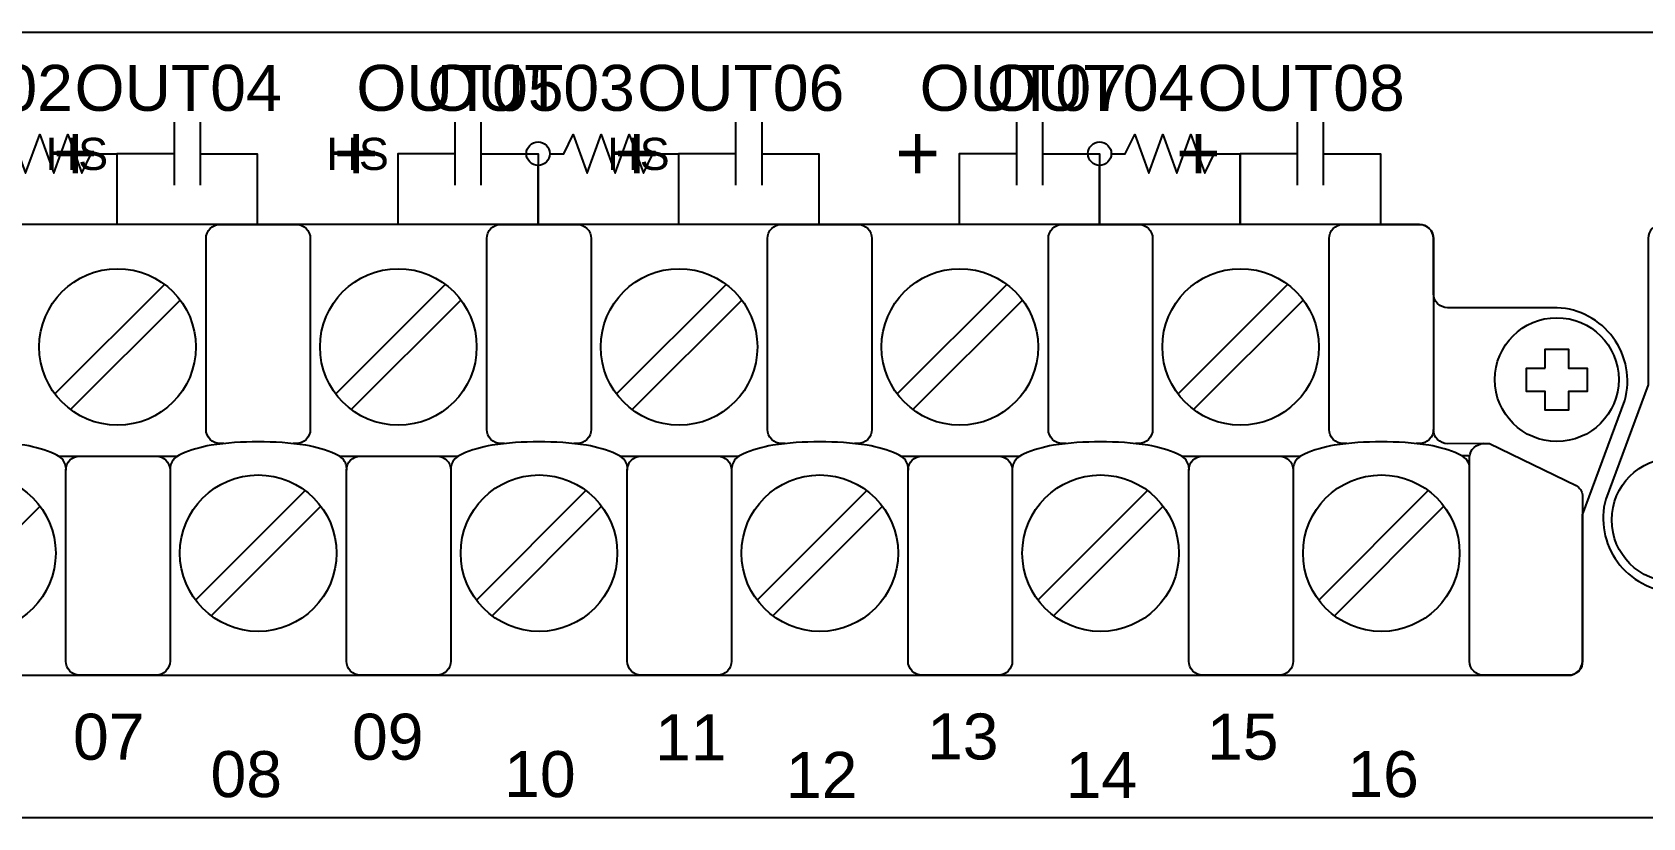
# Model space of a CAD drawing. Extents: x 1 to 47.7, y 0.3 to 34.2.
# Drawn here: x 29.492 to 32.934, y 10.856 to 12.536 of the extents above; entities that cross this region are included whole.
import ezdxf

# ---------------------------------------------------------------- set-up
doc = ezdxf.new("R2010")
doc.units = 0
doc.header["$MEASUREMENT"] = 0
for name, color, linetype in [('5_1__0__EMPTY', 7, 'CONTINUOUS'), ('5_2__2___8__OPTOISO_IND_LS', 7, 'CONTINUOUS'), ('5_3__7___8__OPTOISO_IND_LS', 7, 'CONTINUOUS'), ('5_4__4___24__OPTOISO_LS_IN', 7, 'CONTINUOUS'), ('5_5__D___24__OPTOISO_LS_IN', 7, 'CONTINUOUS'), ('5_6__8___8__OPTOISO_IND_LS', 7, 'CONTINUOUS'), ('6_0______DWG_', 7, 'CONTINUOUS')]:
    doc.layers.add(name, color=color, linetype=linetype)
doc.styles.add('ARIAL', font='arial.ttf')

msp = doc.modelspace()

# ---------------------------------------------------------------- linework, layer by layer
at = {"layer": '5_1__0__EMPTY'}
for points in [[(32.4565, 12.1253), (27.4754, 12.1254, 0.414215), (27.4454, 12.0954), (27.4455, 11.7825), (27.3546, 11.5377, 0.47859), (27.4996, 11.3392), (27.733, 11.3392, -0.414214), (27.763, 11.3092), (27.763, 11.1912, 0.414213), (27.793, 11.1612), (32.7748, 11.1611, 0.414214), (32.8048, 11.1911), (32.8048, 11.5042), (32.8957, 11.7489, 0.480048), (32.7507, 11.9471), (32.5165, 11.9471, -0.414214), (32.4865, 11.9771), (32.4865, 12.0953, 0.414212), (32.4565, 12.1253), (32.4565, 12.1253)], [(37.9565, 12.1253), (32.9754, 12.1254, 0.414215), (32.9454, 12.0954), (32.9455, 11.7825), (32.8546, 11.5377, 0.47859), (32.9996, 11.3392), (33.233, 11.3392, -0.414214), (33.263, 11.3092), (33.263, 11.1912, 0.414213), (33.293, 11.1612), (38.2748, 11.1611, 0.414214), (38.3048, 11.1911), (38.3048, 11.5042), (38.3957, 11.7489, 0.480048), (38.2507, 11.9471), (38.0165, 11.9471, -0.414214), (37.9865, 11.9771), (37.9865, 12.0953, 0.414212), (37.9565, 12.1253), (37.9565, 12.1253)]]:
    msp.add_lwpolyline(points, format="xyb", dxfattribs=at)
msp.add_lwpolyline([(32.7253, 11.8182), (32.7253, 11.8585), (32.7752, 11.8585), (32.7752, 11.8182), (32.8153, 11.8182), (32.8153, 11.7683), (32.7752, 11.7683), (32.7752, 11.7283), (32.7253, 11.7283), (32.7253, 11.7683), (32.6851, 11.7683), (32.6851, 11.8182)], close=True, dxfattribs=at)
for centre in [(32.7502, 11.7934), (33, 11.4933)]:
    msp.add_circle(centre, 0.1324, dxfattribs=at)
at = {"layer": '5_2__2___8__OPTOISO_IND_LS'}
for points in [[(29.7953, 12.344), (29.7953, 12.209)], [(29.851, 12.344), (29.851, 12.209)], [(30.3953, 12.344), (30.3953, 12.209)], [(30.451, 12.344), (30.451, 12.209)], [(30.9953, 12.344), (30.9953, 12.209)], [(31.051, 12.344), (31.051, 12.209)], [(31.5953, 12.344), (31.5953, 12.209)], [(31.651, 12.344), (31.651, 12.209)], [(32.1953, 12.344), (32.1953, 12.209)], [(32.251, 12.344), (32.251, 12.209)], [(29.7953, 12.2765), (29.6732, 12.2765), (29.6732, 12.1253)], [(29.851, 12.2765), (29.9732, 12.2765), (29.9732, 12.1253)], [(30.3953, 12.2765), (30.2732, 12.2765), (30.2732, 12.1253)], [(30.451, 12.2765), (30.5732, 12.2765), (30.5732, 12.1253)], [(30.9953, 12.2765), (30.8732, 12.2765), (30.8732, 12.1253)], [(31.051, 12.2765), (31.1732, 12.2765), (31.1732, 12.1253)], [(31.5953, 12.2765), (31.4732, 12.2765), (31.4732, 12.1253)], [(31.651, 12.2765), (31.7732, 12.2765), (31.7732, 12.1253)], [(32.1953, 12.2765), (32.0732, 12.2765), (32.0732, 12.1253)], [(32.251, 12.2765), (32.3732, 12.2765), (32.3732, 12.1253)], [(29.7749, 11.997), (29.5407, 11.7628)], [(30.3749, 11.997), (30.1407, 11.7628)], [(30.9749, 11.997), (30.7407, 11.7628)], [(31.5749, 11.997), (31.3407, 11.7628)], [(32.1749, 11.997), (31.9407, 11.7628)], [(29.8083, 11.9635), (29.5741, 11.7294)], [(30.4083, 11.9635), (30.1741, 11.7294)], [(31.0083, 11.9635), (30.7741, 11.7294)], [(31.6083, 11.9635), (31.3741, 11.7294)], [(32.2083, 11.9635), (31.9741, 11.7294)], [(29.548, 11.6299), (29.8031, 11.6299)], [(30.148, 11.6299), (30.4031, 11.6299)], [(30.748, 11.6299), (31.0031, 11.6299)], [(31.348, 11.6299), (31.6031, 11.6299)], [(31.948, 11.6299), (32.2031, 11.6299)], [(32.5641, 11.6306), (32.547, 11.6306)], [(30.0755, 11.556), (29.8414, 11.3218)], [(30.6755, 11.556), (30.4414, 11.3218)], [(31.2755, 11.556), (31.0414, 11.3218)], [(31.8755, 11.556), (31.6414, 11.3218)], [(32.4755, 11.556), (32.2414, 11.3218)], [(29.5089, 11.5225), (29.2748, 11.2884)], [(30.1089, 11.5225), (29.8748, 11.2884)], [(30.7089, 11.5225), (30.4748, 11.2884)], [(31.309, 11.5225), (31.0748, 11.2884)], [(31.909, 11.5225), (31.6748, 11.2884)], [(32.509, 11.5225), (32.2748, 11.2884)]]:
    msp.add_lwpolyline(points, dxfattribs=at)
for points in [[(27.763, 11.1912, 0.414213), (27.793, 11.1612), (32.7748, 11.1611, 0.414214), (32.8048, 11.1911), (32.8048, 11.5042), (32.8957, 11.7489, 0.480048), (32.7507, 11.9471), (32.5165, 11.9471, -0.414214), (32.4865, 11.9771), (32.4865, 12.0953, 0.414212), (32.4565, 12.1253), (32.4565, 12.1253), (27.4754, 12.1254, 0.414215), (27.4454, 12.0954), (27.4455, 11.7825), (27.3546, 11.5377, 0.47859), (27.4996, 11.3392), (27.733, 11.3392, -0.414214), (27.763, 11.3092)], [(29.9015, 11.6566), (29.8936, 11.6566, -0.414214), (29.8636, 11.6866), (29.8636, 12.0953, -0.414214), (29.8936, 12.1253), (30.0564, 12.1253, -0.414214), (30.0864, 12.0953), (30.0864, 11.6866, -0.414214), (30.0564, 11.6566), (30.0496, 11.6566)], [(30.5015, 11.6566), (30.4936, 11.6566, -0.414214), (30.4636, 11.6866), (30.4636, 12.0953, -0.414214), (30.4936, 12.1253), (30.6565, 12.1253, -0.414214), (30.6865, 12.0953), (30.6865, 11.6866, -0.414214), (30.6565, 11.6566), (30.6496, 11.6566)], [(31.1015, 11.6566), (31.0936, 11.6566, -0.414214), (31.0636, 11.6866), (31.0636, 12.0953, -0.414214), (31.0936, 12.1253), (31.2565, 12.1253, -0.414214), (31.2865, 12.0953), (31.2865, 11.6866, -0.414214), (31.2565, 11.6566), (31.2496, 11.6566)], [(31.7015, 11.6566), (31.6936, 11.6566, -0.414214), (31.6636, 11.6866), (31.6636, 12.0953, -0.414214), (31.6936, 12.1253), (31.8565, 12.1253, -0.414214), (31.8865, 12.0953), (31.8865, 11.6866, -0.414214), (31.8565, 11.6566), (31.8496, 11.6566)], [(32.3015, 11.6566), (32.2936, 11.6566, -0.414214), (32.2636, 11.6866), (32.2636, 12.0953, -0.414214), (32.2936, 12.1253), (32.4565, 12.1253, -0.414214), (32.4865, 12.0953), (32.4865, 11.6866, -0.414214), (32.4565, 11.6566), (32.4497, 11.6566)], [(33.263, 11.1912, 0.414213), (33.293, 11.1612), (38.2748, 11.1611, 0.414214), (38.3048, 11.1911), (38.3048, 11.5042), (38.3957, 11.7489, 0.480048), (38.2507, 11.9471), (38.0165, 11.9471, -0.414214), (37.9865, 11.9771), (37.9865, 12.0953, 0.414212), (37.9565, 12.1253), (37.9565, 12.1253), (32.9754, 12.1254, 0.414215), (32.9454, 12.0954), (32.9455, 11.7825), (32.8546, 11.5377, 0.47859), (32.9996, 11.3392), (33.233, 11.3392, -0.414214), (33.263, 11.3092)], [(32.5938, 11.6565), (32.5165, 11.6564, -0.414214), (32.4865, 11.6864)], [(29.5645, 11.5999, 0.191033), (29.556, 11.6238, 0.081668), (29.5404, 11.634, 0.0591), (29.4767, 11.6533, 0.034646), (29.3751, 11.6604, 0.03436), (29.2745, 11.6533, 0.0591), (29.2107, 11.634, 0.081668), (29.1951, 11.6238, 0.191033), (29.1866, 11.5999)], [(30.1645, 11.5999, 0.191033), (30.156, 11.6238, 0.081668), (30.1404, 11.634, 0.0591), (30.0767, 11.6533, 0.034646), (29.9751, 11.6604, 0.03436), (29.8745, 11.6533, 0.0591), (29.8107, 11.634, 0.081668), (29.7951, 11.6238, 0.191033), (29.7866, 11.5999)], [(30.7645, 11.5999, 0.191033), (30.756, 11.6238, 0.081668), (30.7404, 11.634, 0.0591), (30.6767, 11.6533, 0.034646), (30.5752, 11.6604, 0.03436), (30.4745, 11.6533, 0.0591), (30.4107, 11.634, 0.081668), (30.3951, 11.6238, 0.191033), (30.3866, 11.5999)], [(31.3645, 11.5999, 0.191033), (31.356, 11.6238, 0.081668), (31.3404, 11.634, 0.0591), (31.2767, 11.6533, 0.034646), (31.1752, 11.6604, 0.03436), (31.0745, 11.6533, 0.0591), (31.0108, 11.634, 0.081668), (30.9951, 11.6238, 0.191033), (30.9866, 11.5999)], [(31.9645, 11.5999, 0.191033), (31.956, 11.6238, 0.081668), (31.9404, 11.634, 0.0591), (31.8767, 11.6533, 0.034646), (31.7752, 11.6604, 0.03436), (31.6745, 11.6533, 0.0591), (31.6108, 11.634, 0.081668), (31.5951, 11.6238, 0.191033), (31.5866, 11.5999)], [(32.5638, 11.6084, 0.127742), (32.556, 11.6238, 0.081668), (32.5404, 11.634, 0.0591), (32.4767, 11.6533, 0.034646), (32.3752, 11.6604, 0.03436), (32.2745, 11.6533, 0.0591), (32.2108, 11.634, 0.081668), (32.1951, 11.6238, 0.191033), (32.1866, 11.5999)], [(29.7566, 11.6299, -0.414214), (29.7866, 11.5999), (29.7866, 11.1912, -0.414214), (29.7566, 11.1612), (29.5938, 11.1612, -0.414214), (29.5638, 11.1912), (29.5638, 11.5999, -0.414214), (29.5938, 11.6299)], [(30.3566, 11.6299, -0.414214), (30.3866, 11.5999), (30.3866, 11.1912, -0.414214), (30.3566, 11.1612), (30.1938, 11.1612, -0.414214), (30.1638, 11.1912), (30.1638, 11.5999, -0.414214), (30.1938, 11.6299)], [(30.9566, 11.6299, -0.414214), (30.9866, 11.5999), (30.9866, 11.1912, -0.414214), (30.9566, 11.1612), (30.7938, 11.1612, -0.414214), (30.7638, 11.1912), (30.7638, 11.5999, -0.414214), (30.7938, 11.6299)], [(31.5566, 11.6299, -0.414214), (31.5866, 11.5999), (31.5866, 11.1912, -0.414214), (31.5566, 11.1612), (31.3938, 11.1612, -0.414214), (31.3638, 11.1912), (31.3638, 11.5999, -0.414214), (31.3938, 11.6299)], [(32.1566, 11.6299, -0.414214), (32.1866, 11.5999), (32.1866, 11.1912, -0.414214), (32.1566, 11.1612), (31.9938, 11.1612, -0.414214), (31.9638, 11.1912), (31.9638, 11.5999, -0.414214), (31.9938, 11.6299)]]:
    msp.add_lwpolyline(points, format="xyb", dxfattribs=at)
msp.add_lwpolyline([(32.7253, 11.8182), (32.7253, 11.8585), (32.7752, 11.8585), (32.7752, 11.8182), (32.8153, 11.8182), (32.8153, 11.7683), (32.7752, 11.7683), (32.7752, 11.7283), (32.7253, 11.7283), (32.7253, 11.7683), (32.6851, 11.7683), (32.6851, 11.8182)], close=True, dxfattribs=at)
msp.add_lwpolyline([(32.7781, 11.1613), (32.5938, 11.1611, -0.414214), (32.5638, 11.1911), (32.5638, 11.6282, -0.390527), (32.5938, 11.6565), (32.606, 11.6565), (32.7919, 11.5668, -0.241514), (32.8048, 11.5468), (32.8048, 11.1911, -0.422157)], format="xyb", close=True, dxfattribs=at)
for centre, radius in [((29.6745, 11.8632), 0.1673), ((30.2745, 11.8632), 0.1673), ((30.8745, 11.8632), 0.1673), ((31.4745, 11.8632), 0.1673), ((32.0745, 11.8632), 0.1673), ((32.7502, 11.7934), 0.1324), ((33, 11.4933), 0.1324), ((29.3751, 11.4222), 0.1673), ((29.9751, 11.4222), 0.1673), ((30.5752, 11.4222), 0.1673), ((31.1752, 11.4222), 0.1673), ((31.7752, 11.4222), 0.1673), ((32.3752, 11.4222), 0.1673)]:
    msp.add_circle(centre, radius, dxfattribs=at)
at = {"layer": '5_3__7___8__OPTOISO_IND_LS'}
for points in [[(29.7953, 12.344), (29.7953, 12.209)], [(29.851, 12.344), (29.851, 12.209)], [(30.3953, 12.344), (30.3953, 12.209)], [(30.451, 12.344), (30.451, 12.209)], [(30.9953, 12.344), (30.9953, 12.209)], [(31.051, 12.344), (31.051, 12.209)], [(31.5953, 12.344), (31.5953, 12.209)], [(31.651, 12.344), (31.651, 12.209)], [(32.1953, 12.344), (32.1953, 12.209)], [(32.251, 12.344), (32.251, 12.209)], [(29.7953, 12.2765), (29.6732, 12.2765), (29.6732, 12.1253)], [(29.851, 12.2765), (29.9732, 12.2765), (29.9732, 12.1253)], [(30.3953, 12.2765), (30.2732, 12.2765), (30.2732, 12.1253)], [(30.451, 12.2765), (30.5732, 12.2765), (30.5732, 12.1253)], [(30.9953, 12.2765), (30.8732, 12.2765), (30.8732, 12.1253)], [(31.051, 12.2765), (31.1732, 12.2765), (31.1732, 12.1253)], [(31.5953, 12.2765), (31.4732, 12.2765), (31.4732, 12.1253)], [(31.651, 12.2765), (31.7732, 12.2765), (31.7732, 12.1253)], [(32.1953, 12.2765), (32.0732, 12.2765), (32.0732, 12.1253)], [(32.251, 12.2765), (32.3732, 12.2765), (32.3732, 12.1253)], [(29.7749, 11.997), (29.5407, 11.7628)], [(30.3749, 11.997), (30.1407, 11.7628)], [(30.9749, 11.997), (30.7407, 11.7628)], [(31.5749, 11.997), (31.3407, 11.7628)], [(32.1749, 11.997), (31.9407, 11.7628)], [(29.8083, 11.9635), (29.5741, 11.7294)], [(30.4083, 11.9635), (30.1741, 11.7294)], [(31.0083, 11.9635), (30.7741, 11.7294)], [(31.6083, 11.9635), (31.3741, 11.7294)], [(32.2083, 11.9635), (31.9741, 11.7294)], [(29.548, 11.6299), (29.8031, 11.6299)], [(30.148, 11.6299), (30.4031, 11.6299)], [(30.748, 11.6299), (31.0031, 11.6299)], [(31.348, 11.6299), (31.6031, 11.6299)], [(31.948, 11.6299), (32.2031, 11.6299)], [(32.5641, 11.6306), (32.547, 11.6306)], [(30.0755, 11.556), (29.8414, 11.3218)], [(30.6755, 11.556), (30.4414, 11.3218)], [(31.2755, 11.556), (31.0414, 11.3218)], [(31.8755, 11.556), (31.6414, 11.3218)], [(32.4755, 11.556), (32.2414, 11.3218)], [(29.5089, 11.5225), (29.2748, 11.2884)], [(30.1089, 11.5225), (29.8748, 11.2884)], [(30.7089, 11.5225), (30.4748, 11.2884)], [(31.309, 11.5225), (31.0748, 11.2884)], [(31.909, 11.5225), (31.6748, 11.2884)], [(32.509, 11.5225), (32.2748, 11.2884)]]:
    msp.add_lwpolyline(points, dxfattribs=at)
for points in [[(27.763, 11.1912, 0.414213), (27.793, 11.1612), (32.7748, 11.1611, 0.414214), (32.8048, 11.1911), (32.8048, 11.5042), (32.8957, 11.7489, 0.480048), (32.7507, 11.9471), (32.5165, 11.9471, -0.414214), (32.4865, 11.9771), (32.4865, 12.0953, 0.414212), (32.4565, 12.1253), (32.4565, 12.1253), (27.4754, 12.1254, 0.414215), (27.4454, 12.0954), (27.4455, 11.7825), (27.3546, 11.5377, 0.47859), (27.4996, 11.3392), (27.733, 11.3392, -0.414214), (27.763, 11.3092)], [(29.9015, 11.6566), (29.8936, 11.6566, -0.414214), (29.8636, 11.6866), (29.8636, 12.0953, -0.414214), (29.8936, 12.1253), (30.0564, 12.1253, -0.414214), (30.0864, 12.0953), (30.0864, 11.6866, -0.414214), (30.0564, 11.6566), (30.0496, 11.6566)], [(30.5015, 11.6566), (30.4936, 11.6566, -0.414214), (30.4636, 11.6866), (30.4636, 12.0953, -0.414214), (30.4936, 12.1253), (30.6565, 12.1253, -0.414214), (30.6865, 12.0953), (30.6865, 11.6866, -0.414214), (30.6565, 11.6566), (30.6496, 11.6566)], [(31.1015, 11.6566), (31.0936, 11.6566, -0.414214), (31.0636, 11.6866), (31.0636, 12.0953, -0.414214), (31.0936, 12.1253), (31.2565, 12.1253, -0.414214), (31.2865, 12.0953), (31.2865, 11.6866, -0.414214), (31.2565, 11.6566), (31.2496, 11.6566)], [(31.7015, 11.6566), (31.6936, 11.6566, -0.414214), (31.6636, 11.6866), (31.6636, 12.0953, -0.414214), (31.6936, 12.1253), (31.8565, 12.1253, -0.414214), (31.8865, 12.0953), (31.8865, 11.6866, -0.414214), (31.8565, 11.6566), (31.8496, 11.6566)], [(32.3015, 11.6566), (32.2936, 11.6566, -0.414214), (32.2636, 11.6866), (32.2636, 12.0953, -0.414214), (32.2936, 12.1253), (32.4565, 12.1253, -0.414214), (32.4865, 12.0953), (32.4865, 11.6866, -0.414214), (32.4565, 11.6566), (32.4497, 11.6566)], [(33.263, 11.1912, 0.414213), (33.293, 11.1612), (38.2748, 11.1611, 0.414214), (38.3048, 11.1911), (38.3048, 11.5042), (38.3957, 11.7489, 0.480048), (38.2507, 11.9471), (38.0165, 11.9471, -0.414214), (37.9865, 11.9771), (37.9865, 12.0953, 0.414212), (37.9565, 12.1253), (37.9565, 12.1253), (32.9754, 12.1254, 0.414215), (32.9454, 12.0954), (32.9455, 11.7825), (32.8546, 11.5377, 0.47859), (32.9996, 11.3392), (33.233, 11.3392, -0.414214), (33.263, 11.3092)], [(32.5938, 11.6565), (32.5165, 11.6564, -0.414214), (32.4865, 11.6864)], [(29.5645, 11.5999, 0.191033), (29.556, 11.6238, 0.081668), (29.5404, 11.634, 0.0591), (29.4767, 11.6533, 0.034646), (29.3751, 11.6604, 0.03436), (29.2745, 11.6533, 0.0591), (29.2107, 11.634, 0.081668), (29.1951, 11.6238, 0.191033), (29.1866, 11.5999)], [(30.1645, 11.5999, 0.191033), (30.156, 11.6238, 0.081668), (30.1404, 11.634, 0.0591), (30.0767, 11.6533, 0.034646), (29.9751, 11.6604, 0.03436), (29.8745, 11.6533, 0.0591), (29.8107, 11.634, 0.081668), (29.7951, 11.6238, 0.191033), (29.7866, 11.5999)], [(30.7645, 11.5999, 0.191033), (30.756, 11.6238, 0.081668), (30.7404, 11.634, 0.0591), (30.6767, 11.6533, 0.034646), (30.5752, 11.6604, 0.03436), (30.4745, 11.6533, 0.0591), (30.4107, 11.634, 0.081668), (30.3951, 11.6238, 0.191033), (30.3866, 11.5999)], [(31.3645, 11.5999, 0.191033), (31.356, 11.6238, 0.081668), (31.3404, 11.634, 0.0591), (31.2767, 11.6533, 0.034646), (31.1752, 11.6604, 0.03436), (31.0745, 11.6533, 0.0591), (31.0108, 11.634, 0.081668), (30.9951, 11.6238, 0.191033), (30.9866, 11.5999)], [(31.9645, 11.5999, 0.191033), (31.956, 11.6238, 0.081668), (31.9404, 11.634, 0.0591), (31.8767, 11.6533, 0.034646), (31.7752, 11.6604, 0.03436), (31.6745, 11.6533, 0.0591), (31.6108, 11.634, 0.081668), (31.5951, 11.6238, 0.191033), (31.5866, 11.5999)], [(32.5638, 11.6084, 0.127742), (32.556, 11.6238, 0.081668), (32.5404, 11.634, 0.0591), (32.4767, 11.6533, 0.034646), (32.3752, 11.6604, 0.03436), (32.2745, 11.6533, 0.0591), (32.2108, 11.634, 0.081668), (32.1951, 11.6238, 0.191033), (32.1866, 11.5999)], [(29.7566, 11.6299, -0.414214), (29.7866, 11.5999), (29.7866, 11.1912, -0.414214), (29.7566, 11.1612), (29.5938, 11.1612, -0.414214), (29.5638, 11.1912), (29.5638, 11.5999, -0.414214), (29.5938, 11.6299)], [(30.3566, 11.6299, -0.414214), (30.3866, 11.5999), (30.3866, 11.1912, -0.414214), (30.3566, 11.1612), (30.1938, 11.1612, -0.414214), (30.1638, 11.1912), (30.1638, 11.5999, -0.414214), (30.1938, 11.6299)], [(30.9566, 11.6299, -0.414214), (30.9866, 11.5999), (30.9866, 11.1912, -0.414214), (30.9566, 11.1612), (30.7938, 11.1612, -0.414214), (30.7638, 11.1912), (30.7638, 11.5999, -0.414214), (30.7938, 11.6299)], [(31.5566, 11.6299, -0.414214), (31.5866, 11.5999), (31.5866, 11.1912, -0.414214), (31.5566, 11.1612), (31.3938, 11.1612, -0.414214), (31.3638, 11.1912), (31.3638, 11.5999, -0.414214), (31.3938, 11.6299)], [(32.1566, 11.6299, -0.414214), (32.1866, 11.5999), (32.1866, 11.1912, -0.414214), (32.1566, 11.1612), (31.9938, 11.1612, -0.414214), (31.9638, 11.1912), (31.9638, 11.5999, -0.414214), (31.9938, 11.6299)]]:
    msp.add_lwpolyline(points, format="xyb", dxfattribs=at)
msp.add_lwpolyline([(32.7253, 11.8182), (32.7253, 11.8585), (32.7752, 11.8585), (32.7752, 11.8182), (32.8153, 11.8182), (32.8153, 11.7683), (32.7752, 11.7683), (32.7752, 11.7283), (32.7253, 11.7283), (32.7253, 11.7683), (32.6851, 11.7683), (32.6851, 11.8182)], close=True, dxfattribs=at)
msp.add_lwpolyline([(32.7781, 11.1613), (32.5938, 11.1611, -0.414214), (32.5638, 11.1911), (32.5638, 11.6282, -0.390527), (32.5938, 11.6565), (32.606, 11.6565), (32.7919, 11.5668, -0.241514), (32.8048, 11.5468), (32.8048, 11.1911, -0.422157)], format="xyb", close=True, dxfattribs=at)
for centre, radius in [((29.6745, 11.8632), 0.1673), ((30.2745, 11.8632), 0.1673), ((30.8745, 11.8632), 0.1673), ((31.4745, 11.8632), 0.1673), ((32.0745, 11.8632), 0.1673), ((32.7502, 11.7934), 0.1324), ((33, 11.4933), 0.1324), ((29.3751, 11.4222), 0.1673), ((29.9751, 11.4222), 0.1673), ((30.5752, 11.4222), 0.1673), ((31.1752, 11.4222), 0.1673), ((31.7752, 11.4222), 0.1673), ((32.3752, 11.4222), 0.1673)]:
    msp.add_circle(centre, radius, dxfattribs=at)
at = {"layer": '5_4__4___24__OPTOISO_LS_IN'}
for points in [[(29.7953, 12.344), (29.7953, 12.209)], [(29.851, 12.344), (29.851, 12.209)], [(30.3953, 12.344), (30.3953, 12.209)], [(30.451, 12.344), (30.451, 12.209)], [(30.9953, 12.344), (30.9953, 12.209)], [(31.051, 12.344), (31.051, 12.209)], [(31.5953, 12.344), (31.5953, 12.209)], [(31.651, 12.344), (31.651, 12.209)], [(32.1953, 12.344), (32.1953, 12.209)], [(32.251, 12.344), (32.251, 12.209)], [(29.7953, 12.2765), (29.6732, 12.2765), (29.6732, 12.1253)], [(29.851, 12.2765), (29.9732, 12.2765), (29.9732, 12.1253)], [(30.3953, 12.2765), (30.2732, 12.2765), (30.2732, 12.1253)], [(30.451, 12.2765), (30.5732, 12.2765), (30.5732, 12.1253)], [(30.9953, 12.2765), (30.8732, 12.2765), (30.8732, 12.1253)], [(31.051, 12.2765), (31.1732, 12.2765), (31.1732, 12.1253)], [(31.5953, 12.2765), (31.4732, 12.2765), (31.4732, 12.1253)], [(31.651, 12.2765), (31.7732, 12.2765), (31.7732, 12.1253)], [(32.1953, 12.2765), (32.0732, 12.2765), (32.0732, 12.1253)], [(32.251, 12.2765), (32.3732, 12.2765), (32.3732, 12.1253)], [(29.7749, 11.997), (29.5407, 11.7628)], [(30.3749, 11.997), (30.1407, 11.7628)], [(30.9749, 11.997), (30.7407, 11.7628)], [(31.5749, 11.997), (31.3407, 11.7628)], [(32.1749, 11.997), (31.9407, 11.7628)], [(29.8083, 11.9635), (29.5741, 11.7294)], [(30.4083, 11.9635), (30.1741, 11.7294)], [(31.0083, 11.9635), (30.7741, 11.7294)], [(31.6083, 11.9635), (31.3741, 11.7294)], [(32.2083, 11.9635), (31.9741, 11.7294)], [(29.548, 11.6299), (29.8031, 11.6299)], [(30.148, 11.6299), (30.4031, 11.6299)], [(30.748, 11.6299), (31.0031, 11.6299)], [(31.348, 11.6299), (31.6031, 11.6299)], [(31.948, 11.6299), (32.2031, 11.6299)], [(32.5641, 11.6306), (32.547, 11.6306)], [(30.0755, 11.556), (29.8414, 11.3218)], [(30.6755, 11.556), (30.4414, 11.3218)], [(31.2755, 11.556), (31.0414, 11.3218)], [(31.8755, 11.556), (31.6414, 11.3218)], [(32.4755, 11.556), (32.2414, 11.3218)], [(29.5089, 11.5225), (29.2748, 11.2884)], [(30.1089, 11.5225), (29.8748, 11.2884)], [(30.7089, 11.5225), (30.4748, 11.2884)], [(31.309, 11.5225), (31.0748, 11.2884)], [(31.909, 11.5225), (31.6748, 11.2884)], [(32.509, 11.5225), (32.2748, 11.2884)]]:
    msp.add_lwpolyline(points, dxfattribs=at)
for points in [[(27.763, 11.1912, 0.414213), (27.793, 11.1612), (32.7748, 11.1611, 0.414214), (32.8048, 11.1911), (32.8048, 11.5042), (32.8957, 11.7489, 0.480048), (32.7507, 11.9471), (32.5165, 11.9471, -0.414214), (32.4865, 11.9771), (32.4865, 12.0953, 0.414212), (32.4565, 12.1253), (32.4565, 12.1253), (27.4754, 12.1254, 0.414215), (27.4454, 12.0954), (27.4455, 11.7825), (27.3546, 11.5377, 0.47859), (27.4996, 11.3392), (27.733, 11.3392, -0.414214), (27.763, 11.3092)], [(29.9015, 11.6566), (29.8936, 11.6566, -0.414214), (29.8636, 11.6866), (29.8636, 12.0953, -0.414214), (29.8936, 12.1253), (30.0564, 12.1253, -0.414214), (30.0864, 12.0953), (30.0864, 11.6866, -0.414214), (30.0564, 11.6566), (30.0496, 11.6566)], [(30.5015, 11.6566), (30.4936, 11.6566, -0.414214), (30.4636, 11.6866), (30.4636, 12.0953, -0.414214), (30.4936, 12.1253), (30.6565, 12.1253, -0.414214), (30.6865, 12.0953), (30.6865, 11.6866, -0.414214), (30.6565, 11.6566), (30.6496, 11.6566)], [(31.1015, 11.6566), (31.0936, 11.6566, -0.414214), (31.0636, 11.6866), (31.0636, 12.0953, -0.414214), (31.0936, 12.1253), (31.2565, 12.1253, -0.414214), (31.2865, 12.0953), (31.2865, 11.6866, -0.414214), (31.2565, 11.6566), (31.2496, 11.6566)], [(31.7015, 11.6566), (31.6936, 11.6566, -0.414214), (31.6636, 11.6866), (31.6636, 12.0953, -0.414214), (31.6936, 12.1253), (31.8565, 12.1253, -0.414214), (31.8865, 12.0953), (31.8865, 11.6866, -0.414214), (31.8565, 11.6566), (31.8496, 11.6566)], [(32.3015, 11.6566), (32.2936, 11.6566, -0.414214), (32.2636, 11.6866), (32.2636, 12.0953, -0.414214), (32.2936, 12.1253), (32.4565, 12.1253, -0.414214), (32.4865, 12.0953), (32.4865, 11.6866, -0.414214), (32.4565, 11.6566), (32.4497, 11.6566)], [(33.263, 11.1912, 0.414213), (33.293, 11.1612), (38.2748, 11.1611, 0.414214), (38.3048, 11.1911), (38.3048, 11.5042), (38.3957, 11.7489, 0.480048), (38.2507, 11.9471), (38.0165, 11.9471, -0.414214), (37.9865, 11.9771), (37.9865, 12.0953, 0.414212), (37.9565, 12.1253), (37.9565, 12.1253), (32.9754, 12.1254, 0.414215), (32.9454, 12.0954), (32.9455, 11.7825), (32.8546, 11.5377, 0.47859), (32.9996, 11.3392), (33.233, 11.3392, -0.414214), (33.263, 11.3092)], [(32.5938, 11.6565), (32.5165, 11.6564, -0.414214), (32.4865, 11.6864)], [(29.5645, 11.5999, 0.191033), (29.556, 11.6238, 0.081668), (29.5404, 11.634, 0.0591), (29.4767, 11.6533, 0.034646), (29.3751, 11.6604, 0.03436), (29.2745, 11.6533, 0.0591), (29.2107, 11.634, 0.081668), (29.1951, 11.6238, 0.191033), (29.1866, 11.5999)], [(30.1645, 11.5999, 0.191033), (30.156, 11.6238, 0.081668), (30.1404, 11.634, 0.0591), (30.0767, 11.6533, 0.034646), (29.9751, 11.6604, 0.03436), (29.8745, 11.6533, 0.0591), (29.8107, 11.634, 0.081668), (29.7951, 11.6238, 0.191033), (29.7866, 11.5999)], [(30.7645, 11.5999, 0.191033), (30.756, 11.6238, 0.081668), (30.7404, 11.634, 0.0591), (30.6767, 11.6533, 0.034646), (30.5752, 11.6604, 0.03436), (30.4745, 11.6533, 0.0591), (30.4107, 11.634, 0.081668), (30.3951, 11.6238, 0.191033), (30.3866, 11.5999)], [(31.3645, 11.5999, 0.191033), (31.356, 11.6238, 0.081668), (31.3404, 11.634, 0.0591), (31.2767, 11.6533, 0.034646), (31.1752, 11.6604, 0.03436), (31.0745, 11.6533, 0.0591), (31.0108, 11.634, 0.081668), (30.9951, 11.6238, 0.191033), (30.9866, 11.5999)], [(31.9645, 11.5999, 0.191033), (31.956, 11.6238, 0.081668), (31.9404, 11.634, 0.0591), (31.8767, 11.6533, 0.034646), (31.7752, 11.6604, 0.03436), (31.6745, 11.6533, 0.0591), (31.6108, 11.634, 0.081668), (31.5951, 11.6238, 0.191033), (31.5866, 11.5999)], [(32.5638, 11.6084, 0.127742), (32.556, 11.6238, 0.081668), (32.5404, 11.634, 0.0591), (32.4767, 11.6533, 0.034646), (32.3752, 11.6604, 0.03436), (32.2745, 11.6533, 0.0591), (32.2108, 11.634, 0.081668), (32.1951, 11.6238, 0.191033), (32.1866, 11.5999)], [(29.7566, 11.6299, -0.414214), (29.7866, 11.5999), (29.7866, 11.1912, -0.414214), (29.7566, 11.1612), (29.5938, 11.1612, -0.414214), (29.5638, 11.1912), (29.5638, 11.5999, -0.414214), (29.5938, 11.6299)], [(30.3566, 11.6299, -0.414214), (30.3866, 11.5999), (30.3866, 11.1912, -0.414214), (30.3566, 11.1612), (30.1938, 11.1612, -0.414214), (30.1638, 11.1912), (30.1638, 11.5999, -0.414214), (30.1938, 11.6299)], [(30.9566, 11.6299, -0.414214), (30.9866, 11.5999), (30.9866, 11.1912, -0.414214), (30.9566, 11.1612), (30.7938, 11.1612, -0.414214), (30.7638, 11.1912), (30.7638, 11.5999, -0.414214), (30.7938, 11.6299)], [(31.5566, 11.6299, -0.414214), (31.5866, 11.5999), (31.5866, 11.1912, -0.414214), (31.5566, 11.1612), (31.3938, 11.1612, -0.414214), (31.3638, 11.1912), (31.3638, 11.5999, -0.414214), (31.3938, 11.6299)], [(32.1566, 11.6299, -0.414214), (32.1866, 11.5999), (32.1866, 11.1912, -0.414214), (32.1566, 11.1612), (31.9938, 11.1612, -0.414214), (31.9638, 11.1912), (31.9638, 11.5999, -0.414214), (31.9938, 11.6299)]]:
    msp.add_lwpolyline(points, format="xyb", dxfattribs=at)
msp.add_lwpolyline([(32.7253, 11.8182), (32.7253, 11.8585), (32.7752, 11.8585), (32.7752, 11.8182), (32.8153, 11.8182), (32.8153, 11.7683), (32.7752, 11.7683), (32.7752, 11.7283), (32.7253, 11.7283), (32.7253, 11.7683), (32.6851, 11.7683), (32.6851, 11.8182)], close=True, dxfattribs=at)
msp.add_lwpolyline([(32.7781, 11.1613), (32.5938, 11.1611, -0.414214), (32.5638, 11.1911), (32.5638, 11.6282, -0.390527), (32.5938, 11.6565), (32.606, 11.6565), (32.7919, 11.5668, -0.241514), (32.8048, 11.5468), (32.8048, 11.1911, -0.422157)], format="xyb", close=True, dxfattribs=at)
for centre, radius in [((29.6745, 11.8632), 0.1673), ((30.2745, 11.8632), 0.1673), ((30.8745, 11.8632), 0.1673), ((31.4745, 11.8632), 0.1673), ((32.0745, 11.8632), 0.1673), ((32.7502, 11.7934), 0.1324), ((33, 11.4933), 0.1324), ((29.3751, 11.4222), 0.1673), ((29.9751, 11.4222), 0.1673), ((30.5752, 11.4222), 0.1673), ((31.1752, 11.4222), 0.1673), ((31.7752, 11.4222), 0.1673), ((32.3752, 11.4222), 0.1673)]:
    msp.add_circle(centre, radius, dxfattribs=at)
at = {"layer": '5_5__D___24__OPTOISO_LS_IN'}
for points in [[(29.7953, 12.344), (29.7953, 12.209)], [(29.851, 12.344), (29.851, 12.209)], [(30.3953, 12.344), (30.3953, 12.209)], [(30.451, 12.344), (30.451, 12.209)], [(30.9953, 12.344), (30.9953, 12.209)], [(31.051, 12.344), (31.051, 12.209)], [(31.5953, 12.344), (31.5953, 12.209)], [(31.651, 12.344), (31.651, 12.209)], [(32.1953, 12.344), (32.1953, 12.209)], [(32.251, 12.344), (32.251, 12.209)], [(29.7953, 12.2765), (29.6732, 12.2765), (29.6732, 12.1253)], [(29.851, 12.2765), (29.9732, 12.2765), (29.9732, 12.1253)], [(30.3953, 12.2765), (30.2732, 12.2765), (30.2732, 12.1253)], [(30.451, 12.2765), (30.5732, 12.2765), (30.5732, 12.1253)], [(30.9953, 12.2765), (30.8732, 12.2765), (30.8732, 12.1253)], [(31.051, 12.2765), (31.1732, 12.2765), (31.1732, 12.1253)], [(31.5953, 12.2765), (31.4732, 12.2765), (31.4732, 12.1253)], [(31.651, 12.2765), (31.7732, 12.2765), (31.7732, 12.1253)], [(32.1953, 12.2765), (32.0732, 12.2765), (32.0732, 12.1253)], [(32.251, 12.2765), (32.3732, 12.2765), (32.3732, 12.1253)], [(29.7749, 11.997), (29.5407, 11.7628)], [(30.3749, 11.997), (30.1407, 11.7628)], [(30.9749, 11.997), (30.7407, 11.7628)], [(31.5749, 11.997), (31.3407, 11.7628)], [(32.1749, 11.997), (31.9407, 11.7628)], [(29.8083, 11.9635), (29.5741, 11.7294)], [(30.4083, 11.9635), (30.1741, 11.7294)], [(31.0083, 11.9635), (30.7741, 11.7294)], [(31.6083, 11.9635), (31.3741, 11.7294)], [(32.2083, 11.9635), (31.9741, 11.7294)], [(29.548, 11.6299), (29.8031, 11.6299)], [(30.148, 11.6299), (30.4031, 11.6299)], [(30.748, 11.6299), (31.0031, 11.6299)], [(31.348, 11.6299), (31.6031, 11.6299)], [(31.948, 11.6299), (32.2031, 11.6299)], [(32.5641, 11.6306), (32.547, 11.6306)], [(30.0755, 11.556), (29.8414, 11.3218)], [(30.6755, 11.556), (30.4414, 11.3218)], [(31.2755, 11.556), (31.0414, 11.3218)], [(31.8755, 11.556), (31.6414, 11.3218)], [(32.4755, 11.556), (32.2414, 11.3218)], [(29.5089, 11.5225), (29.2748, 11.2884)], [(30.1089, 11.5225), (29.8748, 11.2884)], [(30.7089, 11.5225), (30.4748, 11.2884)], [(31.309, 11.5225), (31.0748, 11.2884)], [(31.909, 11.5225), (31.6748, 11.2884)], [(32.509, 11.5225), (32.2748, 11.2884)]]:
    msp.add_lwpolyline(points, dxfattribs=at)
for points in [[(27.763, 11.1912, 0.414213), (27.793, 11.1612), (32.7748, 11.1611, 0.414214), (32.8048, 11.1911), (32.8048, 11.5042), (32.8957, 11.7489, 0.480048), (32.7507, 11.9471), (32.5165, 11.9471, -0.414214), (32.4865, 11.9771), (32.4865, 12.0953, 0.414212), (32.4565, 12.1253), (32.4565, 12.1253), (27.4754, 12.1254, 0.414215), (27.4454, 12.0954), (27.4455, 11.7825), (27.3546, 11.5377, 0.47859), (27.4996, 11.3392), (27.733, 11.3392, -0.414214), (27.763, 11.3092)], [(29.9015, 11.6566), (29.8936, 11.6566, -0.414214), (29.8636, 11.6866), (29.8636, 12.0953, -0.414214), (29.8936, 12.1253), (30.0564, 12.1253, -0.414214), (30.0864, 12.0953), (30.0864, 11.6866, -0.414214), (30.0564, 11.6566), (30.0496, 11.6566)], [(30.5015, 11.6566), (30.4936, 11.6566, -0.414214), (30.4636, 11.6866), (30.4636, 12.0953, -0.414214), (30.4936, 12.1253), (30.6565, 12.1253, -0.414214), (30.6865, 12.0953), (30.6865, 11.6866, -0.414214), (30.6565, 11.6566), (30.6496, 11.6566)], [(31.1015, 11.6566), (31.0936, 11.6566, -0.414214), (31.0636, 11.6866), (31.0636, 12.0953, -0.414214), (31.0936, 12.1253), (31.2565, 12.1253, -0.414214), (31.2865, 12.0953), (31.2865, 11.6866, -0.414214), (31.2565, 11.6566), (31.2496, 11.6566)], [(31.7015, 11.6566), (31.6936, 11.6566, -0.414214), (31.6636, 11.6866), (31.6636, 12.0953, -0.414214), (31.6936, 12.1253), (31.8565, 12.1253, -0.414214), (31.8865, 12.0953), (31.8865, 11.6866, -0.414214), (31.8565, 11.6566), (31.8496, 11.6566)], [(32.3015, 11.6566), (32.2936, 11.6566, -0.414214), (32.2636, 11.6866), (32.2636, 12.0953, -0.414214), (32.2936, 12.1253), (32.4565, 12.1253, -0.414214), (32.4865, 12.0953), (32.4865, 11.6866, -0.414214), (32.4565, 11.6566), (32.4497, 11.6566)], [(33.263, 11.1912, 0.414213), (33.293, 11.1612), (38.2748, 11.1611, 0.414214), (38.3048, 11.1911), (38.3048, 11.5042), (38.3957, 11.7489, 0.480048), (38.2507, 11.9471), (38.0165, 11.9471, -0.414214), (37.9865, 11.9771), (37.9865, 12.0953, 0.414212), (37.9565, 12.1253), (37.9565, 12.1253), (32.9754, 12.1254, 0.414215), (32.9454, 12.0954), (32.9455, 11.7825), (32.8546, 11.5377, 0.47859), (32.9996, 11.3392), (33.233, 11.3392, -0.414214), (33.263, 11.3092)], [(32.5938, 11.6565), (32.5165, 11.6564, -0.414214), (32.4865, 11.6864)], [(29.5645, 11.5999, 0.191033), (29.556, 11.6238, 0.081668), (29.5404, 11.634, 0.0591), (29.4767, 11.6533, 0.034646), (29.3751, 11.6604, 0.03436), (29.2745, 11.6533, 0.0591), (29.2107, 11.634, 0.081668), (29.1951, 11.6238, 0.191033), (29.1866, 11.5999)], [(30.1645, 11.5999, 0.191033), (30.156, 11.6238, 0.081668), (30.1404, 11.634, 0.0591), (30.0767, 11.6533, 0.034646), (29.9751, 11.6604, 0.03436), (29.8745, 11.6533, 0.0591), (29.8107, 11.634, 0.081668), (29.7951, 11.6238, 0.191033), (29.7866, 11.5999)], [(30.7645, 11.5999, 0.191033), (30.756, 11.6238, 0.081668), (30.7404, 11.634, 0.0591), (30.6767, 11.6533, 0.034646), (30.5752, 11.6604, 0.03436), (30.4745, 11.6533, 0.0591), (30.4107, 11.634, 0.081668), (30.3951, 11.6238, 0.191033), (30.3866, 11.5999)], [(31.3645, 11.5999, 0.191033), (31.356, 11.6238, 0.081668), (31.3404, 11.634, 0.0591), (31.2767, 11.6533, 0.034646), (31.1752, 11.6604, 0.03436), (31.0745, 11.6533, 0.0591), (31.0108, 11.634, 0.081668), (30.9951, 11.6238, 0.191033), (30.9866, 11.5999)], [(31.9645, 11.5999, 0.191033), (31.956, 11.6238, 0.081668), (31.9404, 11.634, 0.0591), (31.8767, 11.6533, 0.034646), (31.7752, 11.6604, 0.03436), (31.6745, 11.6533, 0.0591), (31.6108, 11.634, 0.081668), (31.5951, 11.6238, 0.191033), (31.5866, 11.5999)], [(32.5638, 11.6084, 0.127742), (32.556, 11.6238, 0.081668), (32.5404, 11.634, 0.0591), (32.4767, 11.6533, 0.034646), (32.3752, 11.6604, 0.03436), (32.2745, 11.6533, 0.0591), (32.2108, 11.634, 0.081668), (32.1951, 11.6238, 0.191033), (32.1866, 11.5999)], [(29.7566, 11.6299, -0.414214), (29.7866, 11.5999), (29.7866, 11.1912, -0.414214), (29.7566, 11.1612), (29.5938, 11.1612, -0.414214), (29.5638, 11.1912), (29.5638, 11.5999, -0.414214), (29.5938, 11.6299)], [(30.3566, 11.6299, -0.414214), (30.3866, 11.5999), (30.3866, 11.1912, -0.414214), (30.3566, 11.1612), (30.1938, 11.1612, -0.414214), (30.1638, 11.1912), (30.1638, 11.5999, -0.414214), (30.1938, 11.6299)], [(30.9566, 11.6299, -0.414214), (30.9866, 11.5999), (30.9866, 11.1912, -0.414214), (30.9566, 11.1612), (30.7938, 11.1612, -0.414214), (30.7638, 11.1912), (30.7638, 11.5999, -0.414214), (30.7938, 11.6299)], [(31.5566, 11.6299, -0.414214), (31.5866, 11.5999), (31.5866, 11.1912, -0.414214), (31.5566, 11.1612), (31.3938, 11.1612, -0.414214), (31.3638, 11.1912), (31.3638, 11.5999, -0.414214), (31.3938, 11.6299)], [(32.1566, 11.6299, -0.414214), (32.1866, 11.5999), (32.1866, 11.1912, -0.414214), (32.1566, 11.1612), (31.9938, 11.1612, -0.414214), (31.9638, 11.1912), (31.9638, 11.5999, -0.414214), (31.9938, 11.6299)]]:
    msp.add_lwpolyline(points, format="xyb", dxfattribs=at)
msp.add_lwpolyline([(32.7253, 11.8182), (32.7253, 11.8585), (32.7752, 11.8585), (32.7752, 11.8182), (32.8153, 11.8182), (32.8153, 11.7683), (32.7752, 11.7683), (32.7752, 11.7283), (32.7253, 11.7283), (32.7253, 11.7683), (32.6851, 11.7683), (32.6851, 11.8182)], close=True, dxfattribs=at)
msp.add_lwpolyline([(32.7781, 11.1613), (32.5938, 11.1611, -0.414214), (32.5638, 11.1911), (32.5638, 11.6282, -0.390527), (32.5938, 11.6565), (32.606, 11.6565), (32.7919, 11.5668, -0.241514), (32.8048, 11.5468), (32.8048, 11.1911, -0.422157)], format="xyb", close=True, dxfattribs=at)
for centre, radius in [((29.6745, 11.8632), 0.1673), ((30.2745, 11.8632), 0.1673), ((30.8745, 11.8632), 0.1673), ((31.4745, 11.8632), 0.1673), ((32.0745, 11.8632), 0.1673), ((32.7502, 11.7934), 0.1324), ((33, 11.4933), 0.1324), ((29.3751, 11.4222), 0.1673), ((29.9751, 11.4222), 0.1673), ((30.5752, 11.4222), 0.1673), ((31.1752, 11.4222), 0.1673), ((31.7752, 11.4222), 0.1673), ((32.3752, 11.4222), 0.1673)]:
    msp.add_circle(centre, radius, dxfattribs=at)
at = {"layer": '5_6__8___8__OPTOISO_IND_LS'}
for points in [[(30.3953, 12.344), (30.3953, 12.209)], [(30.451, 12.344), (30.451, 12.209)], [(31.5953, 12.344), (31.5953, 12.209)], [(31.651, 12.344), (31.651, 12.209)], [(29.3982, 12.2765), (29.4281, 12.2765), (29.4481, 12.3177), (29.4781, 12.2352), (29.5081, 12.3177), (29.5382, 12.2352), (29.5682, 12.3177), (29.5982, 12.2352), (29.6182, 12.2765), (29.6732, 12.2765), (29.6732, 12.1253)], [(30.5981, 12.2765), (30.6281, 12.2765), (30.6481, 12.3177), (30.6781, 12.2352), (30.7081, 12.3177), (30.7381, 12.2352), (30.7681, 12.3177), (30.7982, 12.2352), (30.8182, 12.2765), (30.8731, 12.2765), (30.8731, 12.1253)], [(31.7981, 12.2765), (31.8281, 12.2765), (31.8481, 12.3177), (31.8781, 12.2352), (31.9081, 12.3177), (31.9381, 12.2352), (31.9681, 12.3177), (31.9982, 12.2352), (32.0182, 12.2765), (32.0731, 12.2765), (32.0731, 12.1253)], [(30.3953, 12.2765), (30.2732, 12.2765), (30.2732, 12.1253)], [(30.451, 12.2765), (30.5482, 12.2765)], [(31.5953, 12.2765), (31.4732, 12.2765), (31.4732, 12.1253)], [(31.651, 12.2765), (31.7482, 12.2765)], [(30.5731, 12.1253), (30.5731, 12.2515)], [(31.7731, 12.1253), (31.7731, 12.2515)], [(29.7749, 11.997), (29.5407, 11.7628)], [(30.3749, 11.997), (30.1407, 11.7628)], [(30.9749, 11.997), (30.7407, 11.7628)], [(31.5749, 11.997), (31.3407, 11.7628)], [(32.1749, 11.997), (31.9407, 11.7628)], [(29.8083, 11.9635), (29.5741, 11.7294)], [(30.4083, 11.9635), (30.1741, 11.7294)], [(31.0083, 11.9635), (30.7741, 11.7294)], [(31.6083, 11.9635), (31.3741, 11.7294)], [(32.2083, 11.9635), (31.9741, 11.7294)], [(29.548, 11.6299), (29.8031, 11.6299)], [(30.148, 11.6299), (30.4031, 11.6299)], [(30.748, 11.6299), (31.0031, 11.6299)], [(31.348, 11.6299), (31.6031, 11.6299)], [(31.948, 11.6299), (32.2031, 11.6299)], [(32.5641, 11.6306), (32.547, 11.6306)], [(30.0755, 11.556), (29.8414, 11.3218)], [(30.6755, 11.556), (30.4414, 11.3218)], [(31.2755, 11.556), (31.0414, 11.3218)], [(31.8755, 11.556), (31.6414, 11.3218)], [(32.4755, 11.556), (32.2414, 11.3218)], [(29.5089, 11.5225), (29.2748, 11.2884)], [(30.1089, 11.5225), (29.8748, 11.2884)], [(30.7089, 11.5225), (30.4748, 11.2884)], [(31.309, 11.5225), (31.0748, 11.2884)], [(31.909, 11.5225), (31.6748, 11.2884)], [(32.509, 11.5225), (32.2748, 11.2884)]]:
    msp.add_lwpolyline(points, dxfattribs=at)
for points in [[(27.763, 11.1912, 0.414213), (27.793, 11.1612), (32.7748, 11.1611, 0.414214), (32.8048, 11.1911), (32.8048, 11.5042), (32.8957, 11.7489, 0.480048), (32.7507, 11.9471), (32.5165, 11.9471, -0.414214), (32.4865, 11.9771), (32.4865, 12.0953, 0.414212), (32.4565, 12.1253), (32.4565, 12.1253), (27.4754, 12.1254, 0.414215), (27.4454, 12.0954), (27.4455, 11.7825), (27.3546, 11.5377, 0.47859), (27.4996, 11.3392), (27.733, 11.3392, -0.414214), (27.763, 11.3092)], [(29.9015, 11.6566), (29.8936, 11.6566, -0.414214), (29.8636, 11.6866), (29.8636, 12.0953, -0.414214), (29.8936, 12.1253), (30.0564, 12.1253, -0.414214), (30.0864, 12.0953), (30.0864, 11.6866, -0.414214), (30.0564, 11.6566), (30.0496, 11.6566)], [(30.5015, 11.6566), (30.4936, 11.6566, -0.414214), (30.4636, 11.6866), (30.4636, 12.0953, -0.414214), (30.4936, 12.1253), (30.6565, 12.1253, -0.414214), (30.6865, 12.0953), (30.6865, 11.6866, -0.414214), (30.6565, 11.6566), (30.6496, 11.6566)], [(31.1015, 11.6566), (31.0936, 11.6566, -0.414214), (31.0636, 11.6866), (31.0636, 12.0953, -0.414214), (31.0936, 12.1253), (31.2565, 12.1253, -0.414214), (31.2865, 12.0953), (31.2865, 11.6866, -0.414214), (31.2565, 11.6566), (31.2496, 11.6566)], [(31.7015, 11.6566), (31.6936, 11.6566, -0.414214), (31.6636, 11.6866), (31.6636, 12.0953, -0.414214), (31.6936, 12.1253), (31.8565, 12.1253, -0.414214), (31.8865, 12.0953), (31.8865, 11.6866, -0.414214), (31.8565, 11.6566), (31.8496, 11.6566)], [(32.3015, 11.6566), (32.2936, 11.6566, -0.414214), (32.2636, 11.6866), (32.2636, 12.0953, -0.414214), (32.2936, 12.1253), (32.4565, 12.1253, -0.414214), (32.4865, 12.0953), (32.4865, 11.6866, -0.414214), (32.4565, 11.6566), (32.4497, 11.6566)], [(33.263, 11.1912, 0.414213), (33.293, 11.1612), (38.2748, 11.1611, 0.414214), (38.3048, 11.1911), (38.3048, 11.5042), (38.3957, 11.7489, 0.480048), (38.2507, 11.9471), (38.0165, 11.9471, -0.414214), (37.9865, 11.9771), (37.9865, 12.0953, 0.414212), (37.9565, 12.1253), (37.9565, 12.1253), (32.9754, 12.1254, 0.414215), (32.9454, 12.0954), (32.9455, 11.7825), (32.8546, 11.5377, 0.47859), (32.9996, 11.3392), (33.233, 11.3392, -0.414214), (33.263, 11.3092)], [(32.5938, 11.6565), (32.5165, 11.6564, -0.414214), (32.4865, 11.6864)], [(29.5645, 11.5999, 0.191033), (29.556, 11.6238, 0.081668), (29.5404, 11.634, 0.0591), (29.4767, 11.6533, 0.034646), (29.3751, 11.6604, 0.03436), (29.2745, 11.6533, 0.0591), (29.2107, 11.634, 0.081668), (29.1951, 11.6238, 0.191033), (29.1866, 11.5999)], [(30.1645, 11.5999, 0.191033), (30.156, 11.6238, 0.081668), (30.1404, 11.634, 0.0591), (30.0767, 11.6533, 0.034646), (29.9751, 11.6604, 0.03436), (29.8745, 11.6533, 0.0591), (29.8107, 11.634, 0.081668), (29.7951, 11.6238, 0.191033), (29.7866, 11.5999)], [(30.7645, 11.5999, 0.191033), (30.756, 11.6238, 0.081668), (30.7404, 11.634, 0.0591), (30.6767, 11.6533, 0.034646), (30.5752, 11.6604, 0.03436), (30.4745, 11.6533, 0.0591), (30.4107, 11.634, 0.081668), (30.3951, 11.6238, 0.191033), (30.3866, 11.5999)], [(31.3645, 11.5999, 0.191033), (31.356, 11.6238, 0.081668), (31.3404, 11.634, 0.0591), (31.2767, 11.6533, 0.034646), (31.1752, 11.6604, 0.03436), (31.0745, 11.6533, 0.0591), (31.0108, 11.634, 0.081668), (30.9951, 11.6238, 0.191033), (30.9866, 11.5999)], [(31.9645, 11.5999, 0.191033), (31.956, 11.6238, 0.081668), (31.9404, 11.634, 0.0591), (31.8767, 11.6533, 0.034646), (31.7752, 11.6604, 0.03436), (31.6745, 11.6533, 0.0591), (31.6108, 11.634, 0.081668), (31.5951, 11.6238, 0.191033), (31.5866, 11.5999)], [(32.5638, 11.6084, 0.127742), (32.556, 11.6238, 0.081668), (32.5404, 11.634, 0.0591), (32.4767, 11.6533, 0.034646), (32.3752, 11.6604, 0.03436), (32.2745, 11.6533, 0.0591), (32.2108, 11.634, 0.081668), (32.1951, 11.6238, 0.191033), (32.1866, 11.5999)], [(29.7566, 11.6299, -0.414214), (29.7866, 11.5999), (29.7866, 11.1912, -0.414214), (29.7566, 11.1612), (29.5938, 11.1612, -0.414214), (29.5638, 11.1912), (29.5638, 11.5999, -0.414214), (29.5938, 11.6299)], [(30.3566, 11.6299, -0.414214), (30.3866, 11.5999), (30.3866, 11.1912, -0.414214), (30.3566, 11.1612), (30.1938, 11.1612, -0.414214), (30.1638, 11.1912), (30.1638, 11.5999, -0.414214), (30.1938, 11.6299)], [(30.9566, 11.6299, -0.414214), (30.9866, 11.5999), (30.9866, 11.1912, -0.414214), (30.9566, 11.1612), (30.7938, 11.1612, -0.414214), (30.7638, 11.1912), (30.7638, 11.5999, -0.414214), (30.7938, 11.6299)], [(31.5566, 11.6299, -0.414214), (31.5866, 11.5999), (31.5866, 11.1912, -0.414214), (31.5566, 11.1612), (31.3938, 11.1612, -0.414214), (31.3638, 11.1912), (31.3638, 11.5999, -0.414214), (31.3938, 11.6299)], [(32.1566, 11.6299, -0.414214), (32.1866, 11.5999), (32.1866, 11.1912, -0.414214), (32.1566, 11.1612), (31.9938, 11.1612, -0.414214), (31.9638, 11.1912), (31.9638, 11.5999, -0.414214), (31.9938, 11.6299)]]:
    msp.add_lwpolyline(points, format="xyb", dxfattribs=at)
msp.add_lwpolyline([(32.7253, 11.8182), (32.7253, 11.8585), (32.7752, 11.8585), (32.7752, 11.8182), (32.8153, 11.8182), (32.8153, 11.7683), (32.7752, 11.7683), (32.7752, 11.7283), (32.7253, 11.7283), (32.7253, 11.7683), (32.6851, 11.7683), (32.6851, 11.8182)], close=True, dxfattribs=at)
msp.add_lwpolyline([(32.7781, 11.1613), (32.5938, 11.1611, -0.414214), (32.5638, 11.1911), (32.5638, 11.6282, -0.390527), (32.5938, 11.6565), (32.606, 11.6565), (32.7919, 11.5668, -0.241514), (32.8048, 11.5468), (32.8048, 11.1911, -0.422157)], format="xyb", close=True, dxfattribs=at)
for centre, radius in [((30.5732, 12.2765), 0.025), ((31.7732, 12.2765), 0.025), ((29.6745, 11.8632), 0.1673), ((30.2745, 11.8632), 0.1673), ((30.8745, 11.8632), 0.1673), ((31.4745, 11.8632), 0.1673), ((32.0745, 11.8632), 0.1673), ((32.7502, 11.7934), 0.1324), ((33, 11.4933), 0.1324), ((29.3751, 11.4222), 0.1673), ((29.9751, 11.4222), 0.1673), ((30.5752, 11.4222), 0.1673), ((31.1752, 11.4222), 0.1673), ((31.7752, 11.4222), 0.1673), ((32.3752, 11.4222), 0.1673)]:
    msp.add_circle(centre, radius, dxfattribs=at)
at = {"layer": '6_0______DWG_'}
msp.add_lwpolyline([(27.2942, 12.5363), (43.9545, 12.5363, -0.468367), (44.0044, 12.4763), (44.0044, 10.9063, -0.414132), (43.9545, 10.8563), (27.2942, 10.8563, -0.414214), (27.2442, 10.9063), (27.2442, 12.4863, -0.414287)], format="xyb", close=True, dxfattribs=at)

# ---------------------------------------------------------------- texts
at = {"layer": '5_2__2___8__OPTOISO_IND_LS', "style": 'ARIAL'}
for s, p in [('OUT04', (29.5827, 12.3681)), ('OUT05', (30.1849, 12.3681)), ('OUT06', (30.7849, 12.3681)), ('OUT07', (31.3886, 12.3681)), ('OUT08', (31.9825, 12.3681))]:
    msp.add_text(s, height=0.09833, dxfattribs=at).set_placement(p)
at = {"layer": '5_3__7___8__OPTOISO_IND_LS', "style": 'ARIAL'}
for s, height, p in [('OUT04', 0.09833, (29.5827, 12.3681)), ('OUT05', 0.09833, (30.1849, 12.3681)), ('OUT06', 0.09833, (30.7849, 12.3681)), ('OUT07', 0.09833, (31.3886, 12.3681)), ('OUT08', 0.09833, (31.9825, 12.3681)), ('+', 0.118, (29.5362, 12.2197)), ('+', 0.118, (30.1362, 12.2197)), ('+', 0.118, (30.7362, 12.2197)), ('+', 0.118, (31.3362, 12.2197)), ('+', 0.118, (31.9362, 12.2197))]:
    msp.add_text(s, height=height, dxfattribs=at).set_placement(p)
at = {"layer": '5_4__4___24__OPTOISO_LS_IN', "style": 'ARIAL'}
for s, height, p in [('OUT04', 0.09833, (29.5827, 12.3681)), ('OUT05', 0.09833, (30.1849, 12.3681)), ('OUT06', 0.09833, (30.7849, 12.3681)), ('OUT07', 0.09833, (31.3886, 12.3681)), ('OUT08', 0.09833, (31.9825, 12.3681)), ('HS', 0.06883, (29.5208, 12.2416)), ('HS', 0.06883, (30.1208, 12.2416)), ('HS', 0.06883, (30.7208, 12.2416))]:
    msp.add_text(s, height=height, dxfattribs=at).set_placement(p)
at = {"layer": '5_5__D___24__OPTOISO_LS_IN', "style": 'ARIAL'}
for s, p in [('OUT04', (29.5827, 12.3681)), ('OUT05', (30.1849, 12.3681)), ('OUT06', (30.7849, 12.3681)), ('OUT07', (31.3886, 12.3681)), ('OUT08', (31.9825, 12.3681))]:
    msp.add_text(s, height=0.09833, dxfattribs=at).set_placement(p)
at = {"layer": '5_6__8___8__OPTOISO_IND_LS', "style": 'ARIAL'}
for s, p in [('OUT02', (29.1364, 12.3681)), ('OUT03', (30.3372, 12.3681)), ('OUT04', (31.5327, 12.3681))]:
    msp.add_text(s, height=0.09833, dxfattribs=at).set_placement(p)
at = {"layer": '6_0______DWG_', "style": 'ARIAL'}
for s, p in [('07', (29.5793, 10.9806)), ('09', (30.1755, 10.9806)), ('11', (30.8231, 10.9795)), ('13', (31.4043, 10.9811)), ('15', (32.0026, 10.9806)), ('08', (29.8732, 10.9006)), ('10', (30.5008, 10.9006)), ('12', (31.1028, 10.899)), ('14', (31.7005, 10.899)), ('16', (32.3026, 10.9006))]:
    msp.add_text(s, height=0.09833, dxfattribs=at).set_placement(p)

doc.saveas('drawing.dxf')
